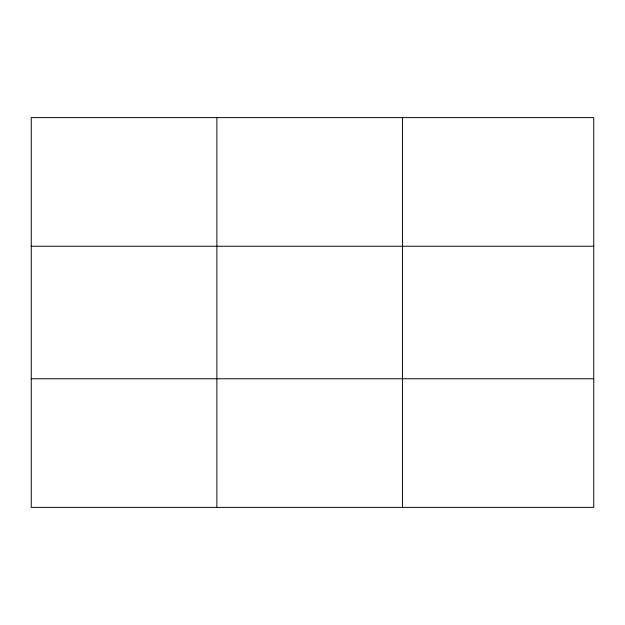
<?xml version="1.0" encoding="UTF-8"?>
<svg xmlns="http://www.w3.org/2000/svg" width="625" height="625" viewBox="0 0 625 625"><rect width="100%" height="100%" fill="white"/><g stroke="black" fill="none" stroke-linecap="round" stroke-linejoin="round"><path stroke-width="0.94" d="M216.875 117.617L216.875 507.383M402.5 117.617L402.5 507.383M593.75 246.242L593.75 117.617L31.25 117.617L31.25 507.383L593.75 507.383L593.75 246.242L31.25 246.242M31.25 378.758L593.75 378.758"/></g></svg>
